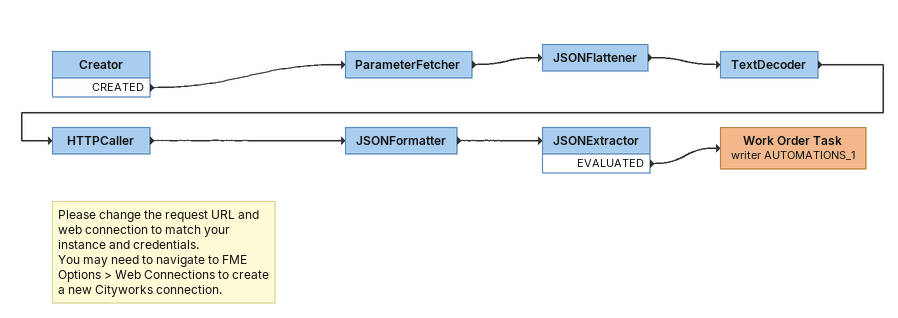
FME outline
Creator
    CREATED -> ParameterFetcher
ParameterFetcher
    -> JSONFlattener
JSONFlattener
    -> TextDecoder
TextDecoder
    -> HTTPCaller
Note: Please change the request URL and web connection to match your instance and credentials. / You may need to navigate to FME Options > Web Connections to create a new Cityworks connection.
HTTPCaller
    -> JSONFormatter
JSONFormatter
    -> JSONExtractor
JSONExtractor
    EVALUATED -> Work Order Task (writer AUTOMATIONS_1)
Work Order Task (writer AUTOMATIONS_1)
